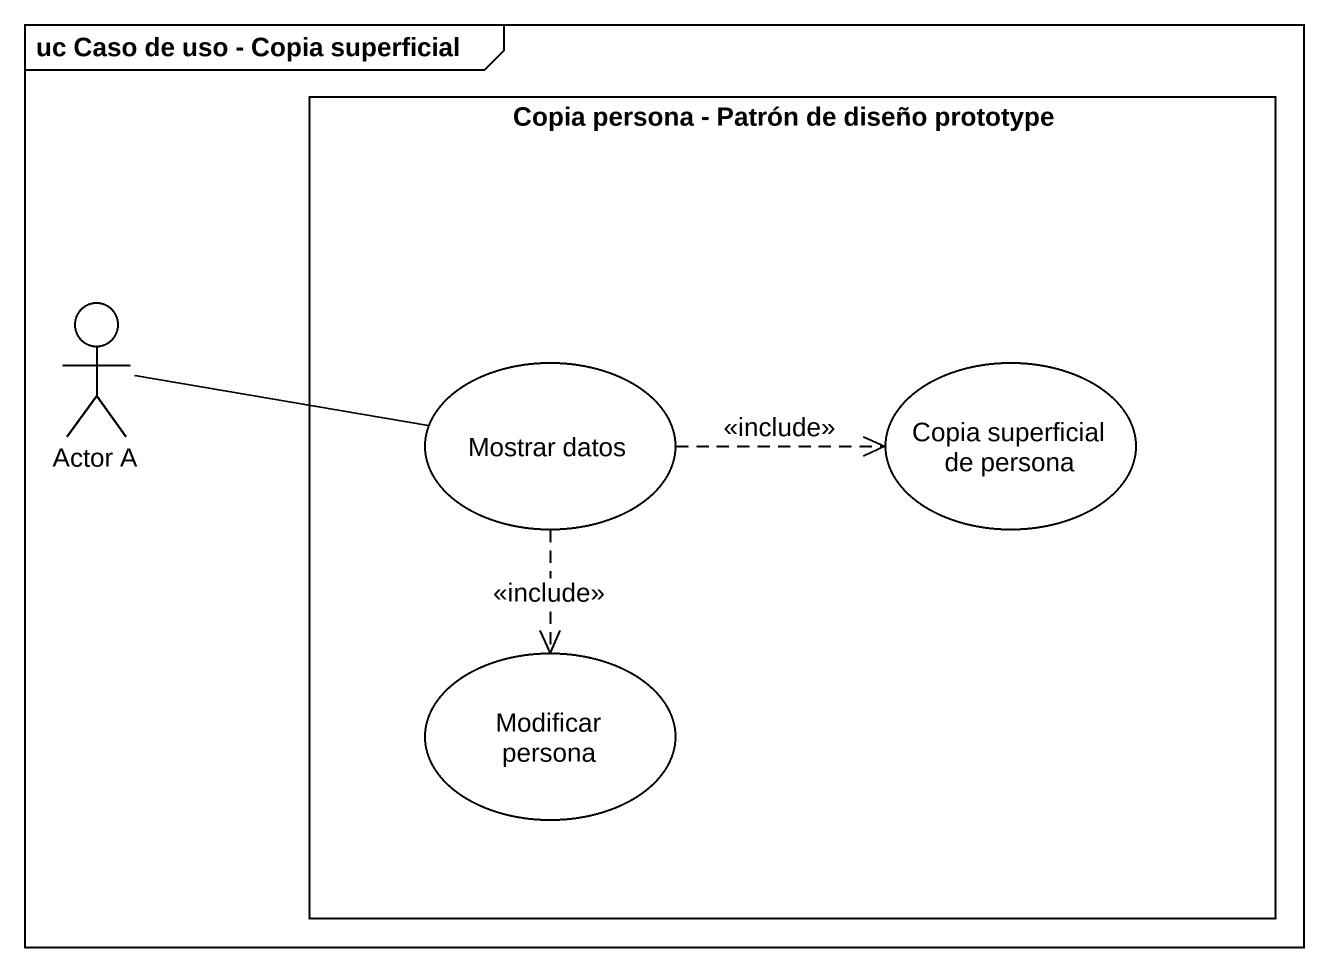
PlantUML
@startuml
mainframe uc Caso de uso - Copia superficial
rectangle "Copia persona - Patrón de diseño prototype" as Copia_persona_Patrón_de {
  usecase "Mostrar datos" as Mostrar_datos
  usecase "Copia superficial de persona" as Copia_superficial_de_persona
  usecase "Modificar persona" as Modificar_persona
}
actor "Actor A" as Actor_A
Actor_A -right- Mostrar_datos
Mostrar_datos .right.> Copia_superficial_de_persona : <<include>>
Mostrar_datos ..> Modificar_persona : <<include>>
@enduml
